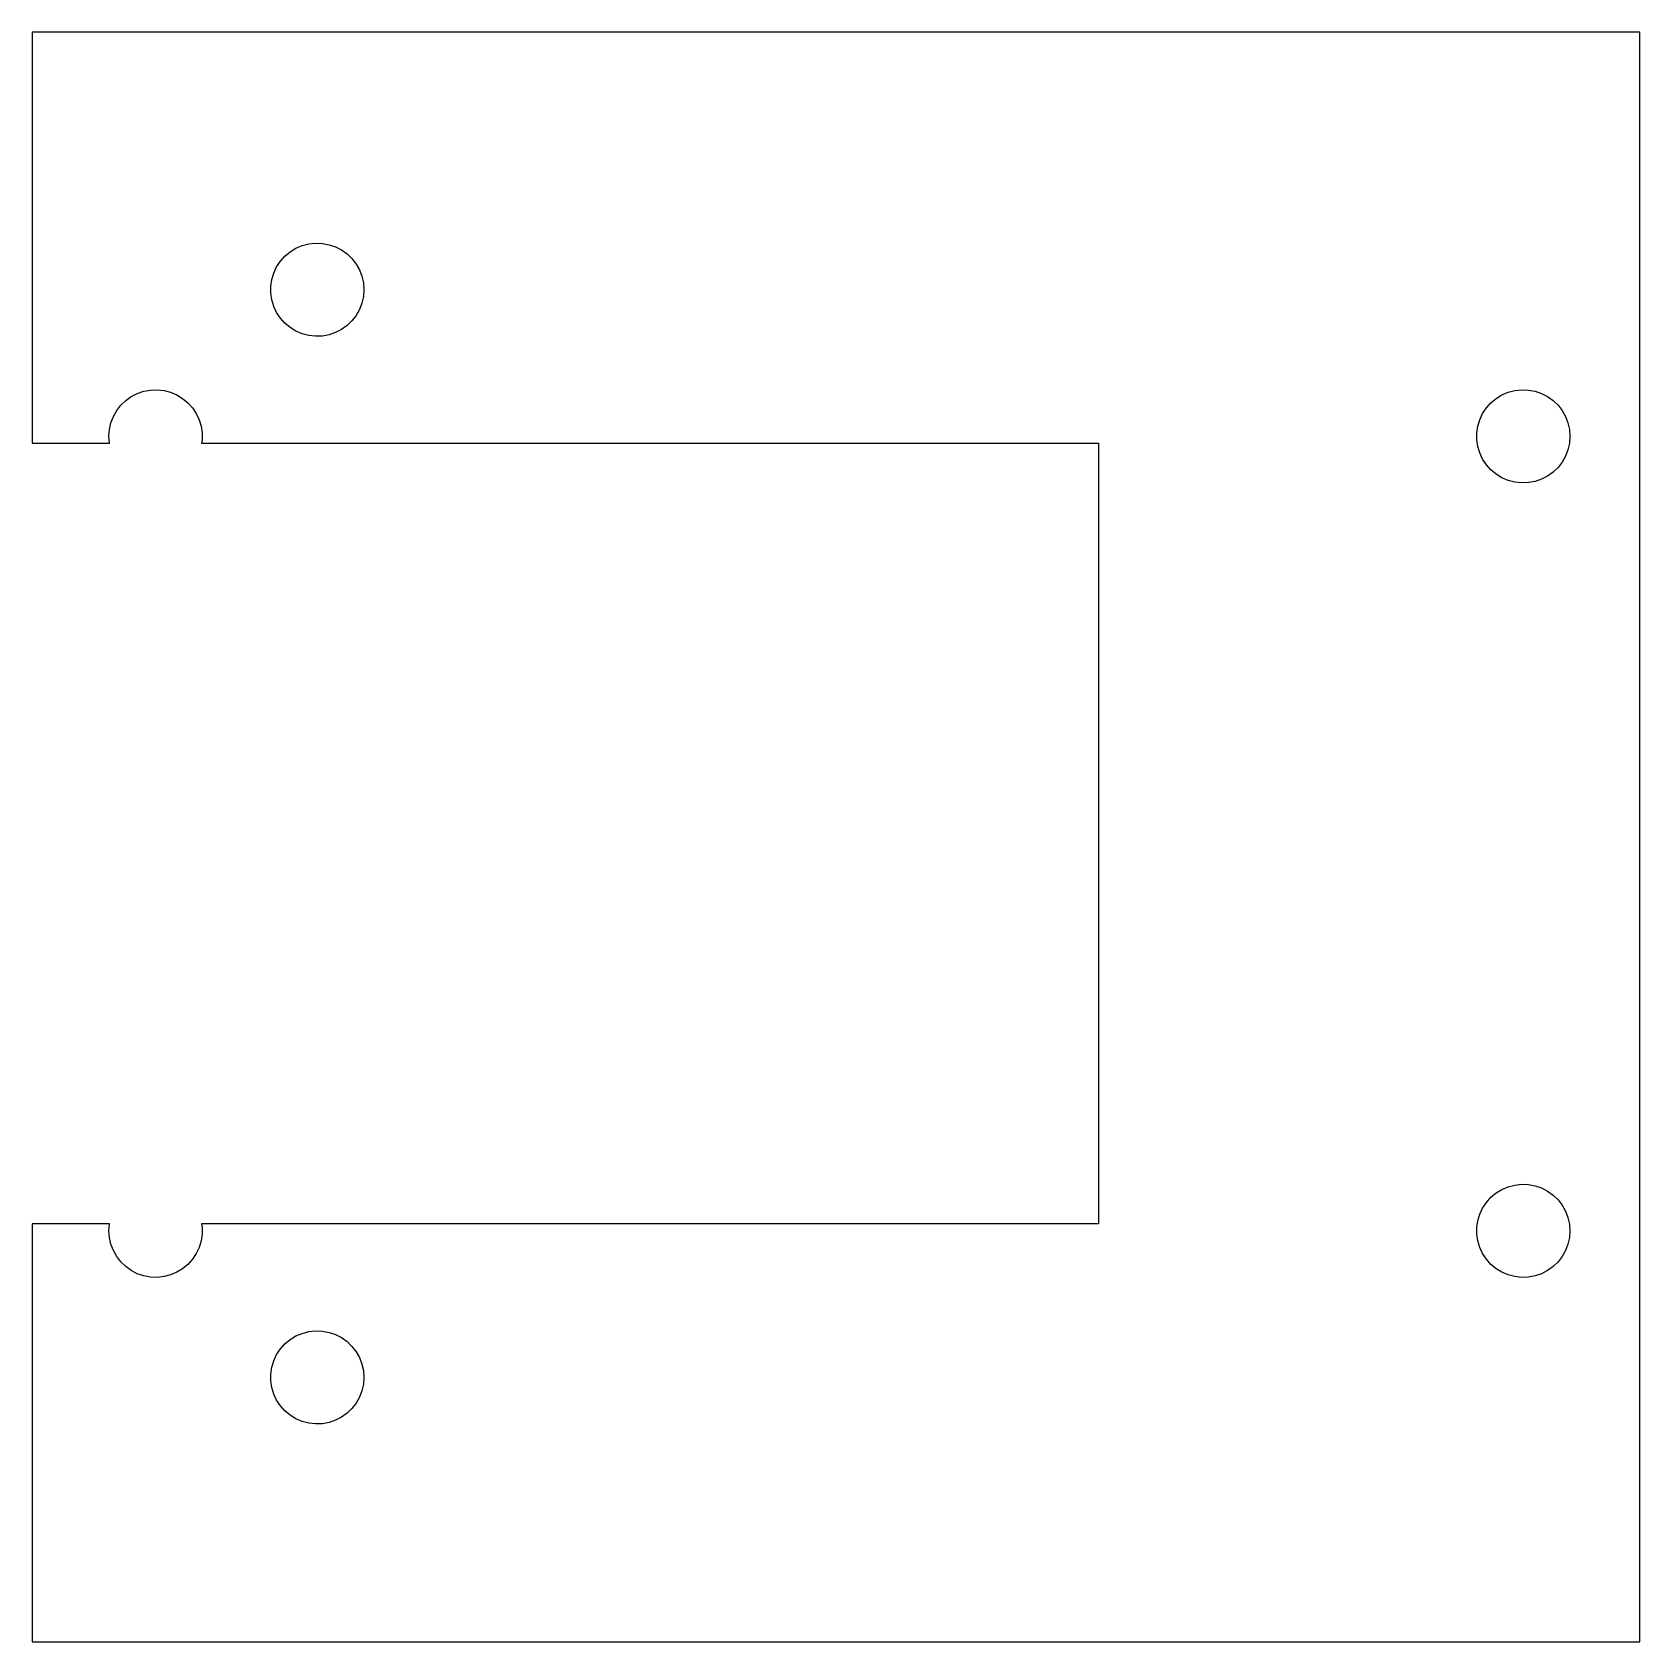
# Model space of a CAD drawing. Header units: metres. Extents: x 0 to 58.6, y 0 to 58.8.
import ezdxf

# ---------------------------------------------------------------- set-up
doc = ezdxf.new("R2010")
doc.units = ezdxf.units.M

msp = doc.modelspace()

# ---------------------------------------------------------------- linework, layer by layer
for p, q in [((58.65, 58.75), (0, 58.75)), ((0, 58.75), (0, 43.75)), ((58.65, 0), (58.65, 58.75)), ((9.05444, 50.389), (9.22006, 50.5738)), ((9.22006, 50.5738), (9.41083, 50.7326)), ((9.41083, 50.7326), (9.62268, 50.8619)), ((9.62268, 50.8619), (9.85109, 50.9589)), ((9.85109, 50.9589), (10.0912, 51.0217)), ((10.0912, 51.0217), (10.3379, 51.0489)), ((10.3379, 51.0489), (10.5859, 51.0398)), ((10.5859, 51.0398), (10.83, 50.9947)), ((10.83, 50.9947), (11.0649, 50.9146)), ((11.0649, 50.9146), (11.2856, 50.8011)), ((11.2856, 50.8011), (11.4874, 50.6567)), ((11.4874, 50.6567), (11.6661, 50.4844)), ((8.74066, 49.7196), (8.81216, 49.9573)), ((8.81216, 49.9573), (8.91751, 50.182)), ((8.91751, 50.182), (9.05444, 50.389)), ((11.6661, 50.4844), (11.8178, 50.288)), ((11.8178, 50.288), (11.9393, 50.0716)), ((11.9393, 50.0716), (12.0279, 49.8398)), ((8.70453, 49.4741), (8.74066, 49.7196)), ((8.70453, 49.2259), (8.70453, 49.4741)), ((12.0279, 49.8398), (12.0819, 49.5975)), ((12.0819, 49.5975), (12.1, 49.35)), ((12.1, 49.35), (12.0819, 49.1025)), ((8.74066, 48.9804), (8.70453, 49.2259)), ((8.81216, 48.7427), (8.74066, 48.9804)), ((12.0279, 48.8602), (11.9393, 48.6284)), ((12.0819, 49.1025), (12.0279, 48.8602)), ((8.91751, 48.518), (8.81216, 48.7427)), ((9.05444, 48.311), (8.91751, 48.518)), ((9.22006, 48.1262), (9.05444, 48.311)), ((11.6661, 48.2155), (11.4874, 48.0433)), ((11.8178, 48.412), (11.6661, 48.2155)), ((11.9393, 48.6284), (11.8178, 48.412)), ((9.41083, 47.9674), (9.22006, 48.1262)), ((9.62268, 47.8381), (9.41083, 47.9674)), ((9.85109, 47.741), (9.62268, 47.8381)), ((10.0912, 47.6783), (9.85109, 47.741)), ((10.3379, 47.6511), (10.0912, 47.6783)), ((10.5859, 47.6602), (10.3379, 47.6511)), ((10.83, 47.7053), (10.5859, 47.6602)), ((11.0649, 47.7854), (10.83, 47.7053)), ((11.2856, 47.8989), (11.0649, 47.7854)), ((11.4874, 48.0433), (11.2856, 47.8989)), ((3.23389, 45.1344), (3.41255, 45.3067)), ((3.41255, 45.3067), (3.6144, 45.4511)), ((3.6144, 45.4511), (3.83511, 45.5646)), ((3.83511, 45.5646), (4.07001, 45.6447)), ((4.07001, 45.6447), (4.31406, 45.6898)), ((4.31406, 45.6898), (4.56209, 45.6989)), ((4.56209, 45.6989), (4.80878, 45.6717)), ((4.80878, 45.6717), (5.04889, 45.6089)), ((5.04889, 45.6089), (5.2773, 45.5119)), ((5.2773, 45.5119), (5.48915, 45.3826)), ((5.48915, 45.3826), (5.67992, 45.2238)), ((53.2201, 45.2238), (53.4108, 45.3826)), ((53.4108, 45.3826), (53.6227, 45.5119)), ((53.6227, 45.5119), (53.8511, 45.6089)), ((53.8511, 45.6089), (54.0912, 45.6717)), ((54.0912, 45.6717), (54.3379, 45.6989)), ((54.3379, 45.6989), (54.5859, 45.6898)), ((54.5859, 45.6898), (54.83, 45.6447)), ((54.83, 45.6447), (55.0649, 45.5646)), ((55.0649, 45.5646), (55.2856, 45.4511)), ((55.2856, 45.4511), (55.4874, 45.3067)), ((55.4874, 45.3067), (55.6661, 45.1344)), ((2.87207, 44.4898), (2.96072, 44.7216)), ((2.96072, 44.7216), (3.0822, 44.938)), ((3.0822, 44.938), (3.23389, 45.1344)), ((5.67992, 45.2238), (5.84554, 45.039)), ((5.84554, 45.039), (5.98248, 44.832)), ((5.98248, 44.832), (6.08781, 44.6073)), ((52.8122, 44.6073), (52.9175, 44.832)), ((52.9175, 44.832), (53.0544, 45.039)), ((53.0544, 45.039), (53.2201, 45.2238)), ((55.6661, 45.1344), (55.8178, 44.938)), ((55.8178, 44.938), (55.9393, 44.7216)), ((55.9393, 44.7216), (56.0279, 44.4898)), ((2.79999, 44), (2.81812, 44.2475)), ((2.81812, 44.2475), (2.87207, 44.4898)), ((6.08781, 44.6073), (6.15932, 44.3696)), ((6.15932, 44.3696), (6.19547, 44.1241)), ((6.19547, 44.1241), (6.19547, 43.8759)), ((52.7045, 44.1241), (52.7407, 44.3696)), ((52.7045, 43.8759), (52.7045, 44.1241)), ((52.7407, 44.3696), (52.8122, 44.6073)), ((56.0279, 44.4898), (56.0819, 44.2475)), ((56.0819, 44.2475), (56.1, 44)), ((0, 43.75), (2.81866, 43.75)), ((2.81812, 43.7525), (2.79999, 44)), ((2.81866, 43.75), (2.81812, 43.7525)), ((6.19547, 43.8759), (6.17693, 43.75)), ((6.17693, 43.75), (38.9, 43.75)), ((38.9, 43.75), (38.9, 15.25)), ((52.7407, 43.6304), (52.7045, 43.8759)), ((52.8122, 43.3927), (52.7407, 43.6304)), ((56.0279, 43.5102), (55.9393, 43.2784)), ((56.0819, 43.7525), (56.0279, 43.5102)), ((56.1, 44), (56.0819, 43.7525)), ((52.9175, 43.168), (52.8122, 43.3927)), ((53.0544, 42.961), (52.9175, 43.168)), ((53.2201, 42.7762), (53.0544, 42.961)), ((55.8178, 43.062), (55.6661, 42.8656)), ((55.9393, 43.2784), (55.8178, 43.062)), ((53.4108, 42.6174), (53.2201, 42.7762)), ((53.6227, 42.4881), (53.4108, 42.6174)), ((53.8511, 42.3911), (53.6227, 42.4881)), ((54.0912, 42.3283), (53.8511, 42.3911)), ((54.3379, 42.3011), (54.0912, 42.3283)), ((54.5859, 42.3102), (54.3379, 42.3011)), ((54.83, 42.3553), (54.5859, 42.3102)), ((55.0649, 42.4354), (54.83, 42.3553)), ((55.2856, 42.5489), (55.0649, 42.4354)), ((55.4874, 42.6933), (55.2856, 42.5489)), ((55.6661, 42.8656), (55.4874, 42.6933)), ((53.4108, 16.3826), (53.6227, 16.5119)), ((53.6227, 16.5119), (53.8511, 16.6089)), ((53.8511, 16.6089), (54.0912, 16.6717)), ((54.0912, 16.6717), (54.3379, 16.6989)), ((54.3379, 16.6989), (54.5859, 16.6898)), ((54.5859, 16.6898), (54.83, 16.6447)), ((54.83, 16.6447), (55.0649, 16.5646)), ((55.0649, 16.5646), (55.2856, 16.4511)), ((55.2856, 16.4511), (55.4874, 16.3067)), ((52.9175, 15.832), (53.0544, 16.039)), ((53.0544, 16.039), (53.2201, 16.2238)), ((53.2201, 16.2238), (53.4108, 16.3826)), ((55.4874, 16.3067), (55.6661, 16.1344)), ((55.6661, 16.1344), (55.8178, 15.938)), ((55.8178, 15.938), (55.9393, 15.7216)), ((52.7045, 15.1241), (52.7407, 15.3696)), ((52.7407, 15.3696), (52.8122, 15.6073)), ((52.8122, 15.6073), (52.9175, 15.832)), ((55.9393, 15.7216), (56.0279, 15.4898)), ((56.0279, 15.4898), (56.0819, 15.2475)), ((2.81866, 15.25), (0, 15.25)), ((0, 15.25), (0, 0)), ((2.79999, 15), (2.81812, 15.2475)), ((2.81812, 14.7525), (2.79999, 15)), ((2.81812, 15.2475), (2.81866, 15.25)), ((2.87207, 14.5102), (2.81812, 14.7525)), ((6.19547, 14.8759), (6.15932, 14.6304)), ((38.9, 15.25), (6.17693, 15.25)), ((6.17693, 15.25), (6.19547, 15.1241)), ((6.19547, 15.1241), (6.19547, 14.8759)), ((52.7045, 14.8759), (52.7045, 15.1241)), ((52.7407, 14.6304), (52.7045, 14.8759)), ((56.0819, 14.7525), (56.0279, 14.5102)), ((56.0819, 15.2475), (56.1, 15)), ((56.1, 15), (56.0819, 14.7525)), ((2.96072, 14.2784), (2.87207, 14.5102)), ((3.0822, 14.062), (2.96072, 14.2784)), ((5.98248, 14.168), (5.84554, 13.961)), ((6.08781, 14.3927), (5.98248, 14.168)), ((6.15932, 14.6304), (6.08781, 14.3927)), ((52.8122, 14.3927), (52.7407, 14.6304)), ((52.9175, 14.168), (52.8122, 14.3927)), ((53.0544, 13.961), (52.9175, 14.168)), ((55.9393, 14.2784), (55.8178, 14.062)), ((56.0279, 14.5102), (55.9393, 14.2784)), ((3.23389, 13.8656), (3.0822, 14.062)), ((3.41255, 13.6933), (3.23389, 13.8656)), ((3.6144, 13.5489), (3.41255, 13.6933)), ((3.83511, 13.4354), (3.6144, 13.5489)), ((5.48915, 13.6174), (5.2773, 13.4881)), ((5.67992, 13.7762), (5.48915, 13.6174)), ((5.84554, 13.961), (5.67992, 13.7762)), ((53.2201, 13.7762), (53.0544, 13.961)), ((53.4108, 13.6174), (53.2201, 13.7762)), ((53.6227, 13.4881), (53.4108, 13.6174)), ((55.2856, 13.5489), (55.0649, 13.4354)), ((55.4874, 13.6933), (55.2856, 13.5489)), ((55.6661, 13.8656), (55.4874, 13.6933)), ((55.8178, 14.062), (55.6661, 13.8656)), ((4.07001, 13.3553), (3.83511, 13.4354)), ((4.31406, 13.3102), (4.07001, 13.3553)), ((4.56209, 13.3011), (4.31406, 13.3102)), ((4.80878, 13.3283), (4.56209, 13.3011)), ((5.04889, 13.3911), (4.80878, 13.3283)), ((5.2773, 13.4881), (5.04889, 13.3911)), ((53.8511, 13.3911), (53.6227, 13.4881)), ((54.0912, 13.3283), (53.8511, 13.3911)), ((54.3379, 13.3011), (54.0912, 13.3283)), ((54.5859, 13.3102), (54.3379, 13.3011)), ((54.83, 13.3553), (54.5859, 13.3102)), ((55.0649, 13.4354), (54.83, 13.3553)), ((9.62268, 11.1619), (9.85109, 11.2589)), ((9.85109, 11.2589), (10.0912, 11.3217)), ((10.0912, 11.3217), (10.3379, 11.3489)), ((10.3379, 11.3489), (10.5859, 11.3398)), ((10.5859, 11.3398), (10.83, 11.2947)), ((10.83, 11.2947), (11.0649, 11.2146)), ((11.0649, 11.2146), (11.2856, 11.1011)), ((8.91751, 10.482), (9.05444, 10.689)), ((9.05444, 10.689), (9.22006, 10.8738)), ((9.22006, 10.8738), (9.41083, 11.0326)), ((9.41083, 11.0326), (9.62268, 11.1619)), ((11.2856, 11.1011), (11.4874, 10.9567)), ((11.4874, 10.9567), (11.6661, 10.7844)), ((11.6661, 10.7844), (11.8178, 10.588)), ((11.8178, 10.588), (11.9393, 10.3716)), ((8.70453, 9.77408), (8.74066, 10.0196)), ((8.74066, 10.0196), (8.81216, 10.2573)), ((8.81216, 10.2573), (8.91751, 10.482)), ((11.9393, 10.3716), (12.0279, 10.1398)), ((12.0279, 10.1398), (12.0819, 9.89751)), ((8.70453, 9.52589), (8.70453, 9.77408)), ((8.74066, 9.28036), (8.70453, 9.52589)), ((12.0819, 9.40247), (12.0279, 9.16022)), ((12.0819, 9.89751), (12.1, 9.64999)), ((12.1, 9.64999), (12.0819, 9.40247)), ((8.81216, 9.04269), (8.74066, 9.28036)), ((8.91751, 8.81798), (8.81216, 9.04269)), ((9.05444, 8.61099), (8.91751, 8.81798)), ((11.9393, 8.92842), (11.8178, 8.71199)), ((12.0279, 9.16022), (11.9393, 8.92842)), ((9.22006, 8.42616), (9.05444, 8.61099)), ((9.41083, 8.2674), (9.22006, 8.42616)), ((9.62268, 8.13811), (9.41083, 8.2674)), ((11.4874, 8.34329), (11.2856, 8.19888)), ((11.6661, 8.51555), (11.4874, 8.34329)), ((11.8178, 8.71199), (11.6661, 8.51555)), ((9.85109, 8.04105), (9.62268, 8.13811)), ((10.0912, 7.97827), (9.85109, 8.04105)), ((10.3379, 7.95113), (10.0912, 7.97827)), ((10.5859, 7.96019), (10.3379, 7.95113)), ((10.83, 8.00526), (10.5859, 7.96019)), ((11.0649, 8.0854), (10.83, 8.00526)), ((11.2856, 8.19888), (11.0649, 8.0854)), ((0, 0), (58.65, 0))]:
    msp.add_line(p, q)

doc.saveas('drawing.dxf')
